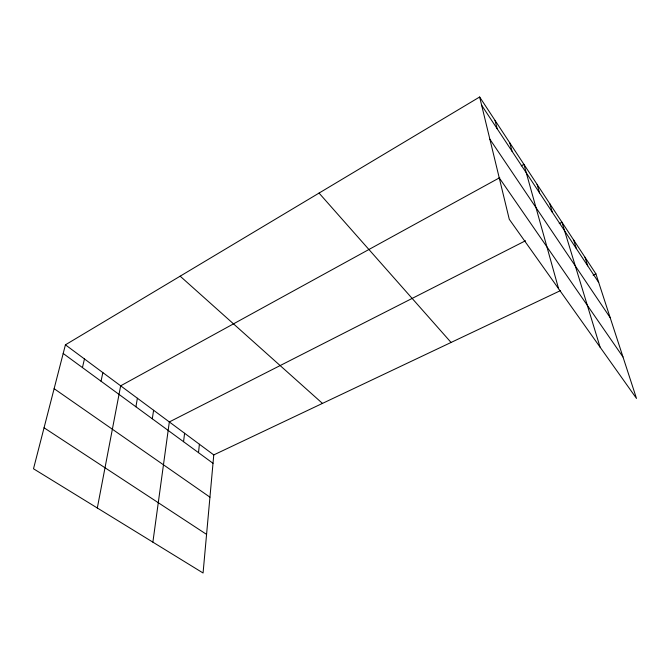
<?xml version="1.0" encoding="UTF-8"?>
<svg xmlns="http://www.w3.org/2000/svg" width="670" height="670" viewBox="0 0 670 670"><rect width="100%" height="100%" fill="white"/><g stroke="black" fill="none" stroke-linecap="round" stroke-linejoin="round"><path stroke-width="1" d="M65.417 344.824L213.772 454.913L203.069 573.001L33.5 468.774L65.417 344.824L479.645 96.999L595.89 273.829L636.5 398.441L509.275 219.291L479.645 96.999M198.504 452.66L199.392 444.244M183.563 441.706L184.585 433.256M152.877 542.156L169.326 421.941L525.489 240.765M152.291 418.784L153.606 410.266M135.918 406.782L137.392 398.231M97.318 508.002L120.659 385.82L499.736 177.659M101.036 381.213L102.853 372.612M82.435 367.587L84.454 358.953M521.243 165.85L523.932 164.368L558.596 288.736M559.224 223.604L561.962 222.214L600.094 347.177M213.772 454.913L560.463 290.613M593.092 275.152L595.89 273.829M44.061 427.778L206.569 534.392M54.128 388.684L209.945 497.165M63.189 353.475L213.01 463.297M180.155 276.174L322.463 403.407M319.046 193.077L451.069 342.454M499.217 177.801L622.974 356.942M489.87 139.209L610.169 317.639M481.638 105.232L598.695 282.447M584.994 257.247L587.741 265.864M573.688 240.053L576.376 248.654M549.777 203.68L552.315 212.231M537.106 184.409L539.559 192.927M509.795 142.861L512.048 151.269M495.046 120.424L497.173 128.757"/></g></svg>
